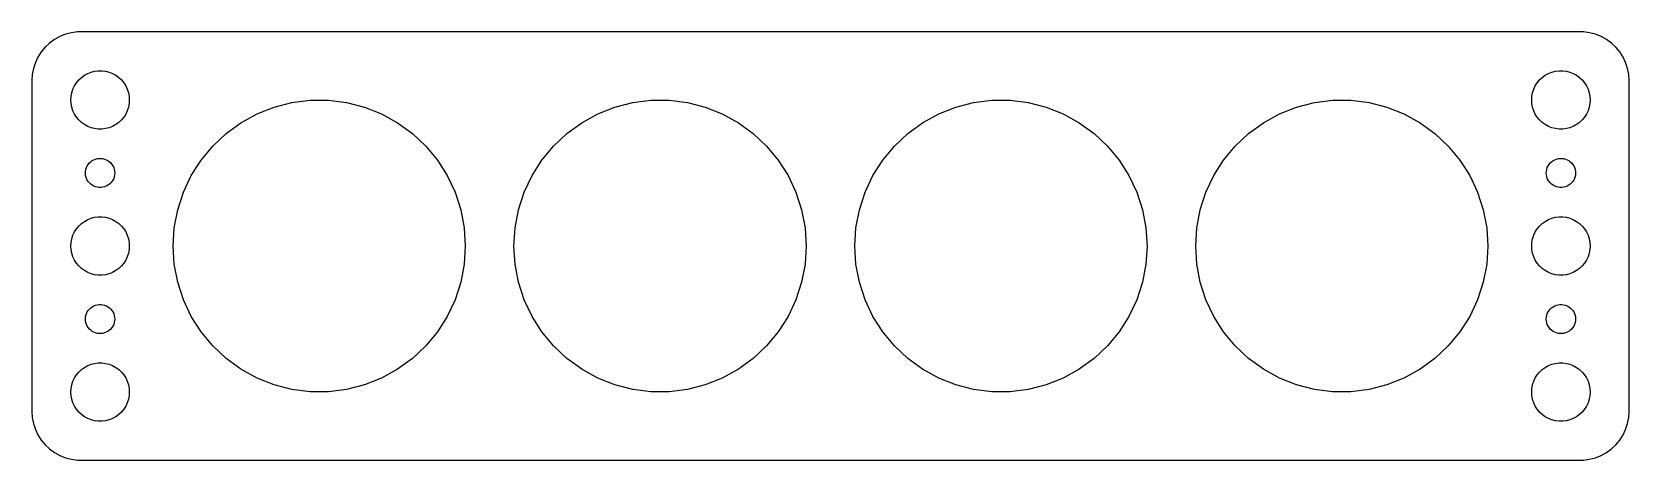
# Model space of a CAD drawing. Header units: metres. Extents: x -82 to 82, y -22 to 22.
import ezdxf

# ---------------------------------------------------------------- set-up
doc = ezdxf.new("R2010")
doc.units = ezdxf.units.M

msp = doc.modelspace()

# ---------------------------------------------------------------- linework, layer by layer
for p, q in [((-79.1289, 21.5241), (-79.6791, 21.2216)), ((-78.5451, 21.7553), (-79.1289, 21.5241)), ((-77.9369, 21.9114), (-78.5451, 21.7553)), ((-77.3139, 21.9901), (-77.9369, 21.9114)), ((77.3139, 21.9901), (-77.3139, 21.9901)), ((77.9369, 21.9114), (77.3139, 21.9901)), ((78.5451, 21.7553), (77.9369, 21.9114)), ((79.1289, 21.5241), (78.5451, 21.7553)), ((79.6791, 21.2216), (79.1289, 21.5241)), ((-81.0451, 19.9389), (-81.3815, 19.4088)), ((-80.6448, 20.4227), (-81.0451, 19.9389)), ((-80.1871, 20.8526), (-80.6448, 20.4227)), ((-79.6791, 21.2216), (-80.1871, 20.8526)), ((80.1871, 20.8526), (79.6791, 21.2216)), ((80.6448, 20.4227), (80.1871, 20.8526)), ((81.0451, 19.9389), (80.6448, 20.4227)), ((81.3815, 19.4088), (81.0451, 19.9389)), ((-81.8429, 18.2434), (-81.9606, 17.6267)), ((-81.6489, 18.8406), (-81.8429, 18.2434)), ((-81.3815, 19.4088), (-81.6489, 18.8406)), ((81.6489, 18.8406), (81.3815, 19.4088)), ((81.8429, 18.2434), (81.6489, 18.8406)), ((81.9606, 17.6267), (81.8429, 18.2434)), ((-81.9606, 17.6267), (-82, 17)), ((-82, 17), (-82, -17)), ((-77.7893, 16.1044), (-77.6289, 16.4453)), ((-77.6289, 16.4453), (-77.427, 16.7634)), ((-77.427, 16.7634), (-77.1869, 17.0536)), ((-77.1869, 17.0536), (-76.9123, 17.3115)), ((-76.9123, 17.3115), (-76.6075, 17.533)), ((-76.6075, 17.533), (-76.2773, 17.7145)), ((-76.2773, 17.7145), (-75.927, 17.8532)), ((-75.927, 17.8532), (-75.5621, 17.9469)), ((-75.5621, 17.9469), (-75.1884, 17.9941)), ((-75.1884, 17.9941), (-74.8116, 17.9941)), ((-74.8116, 17.9941), (-74.4379, 17.9469)), ((-74.4379, 17.9469), (-74.073, 17.8532)), ((-74.073, 17.8532), (-73.7227, 17.7145)), ((-73.7227, 17.7145), (-73.3925, 17.533)), ((-73.3925, 17.533), (-73.0877, 17.3115)), ((-73.0877, 17.3115), (-72.8131, 17.0536)), ((-72.8131, 17.0536), (-72.573, 16.7634)), ((-72.573, 16.7634), (-72.3711, 16.4453)), ((-72.3711, 16.4453), (-72.2107, 16.1044)), ((72.2107, 16.1044), (72.3711, 16.4453)), ((72.3711, 16.4453), (72.573, 16.7634)), ((72.573, 16.7634), (72.8131, 17.0536)), ((72.8131, 17.0536), (73.0877, 17.3115)), ((73.0877, 17.3115), (73.3925, 17.533)), ((73.3925, 17.533), (73.7227, 17.7145)), ((73.7227, 17.7145), (74.073, 17.8532)), ((74.073, 17.8532), (74.4379, 17.9469)), ((74.4379, 17.9469), (74.8116, 17.9941)), ((74.8116, 17.9941), (75.1884, 17.9941)), ((75.1884, 17.9941), (75.5621, 17.9469)), ((75.5621, 17.9469), (75.927, 17.8532)), ((75.927, 17.8532), (76.2773, 17.7145)), ((76.2773, 17.7145), (76.6075, 17.533)), ((76.6075, 17.533), (76.9123, 17.3115)), ((76.9123, 17.3115), (77.1869, 17.0536)), ((77.1869, 17.0536), (77.427, 16.7634)), ((77.427, 16.7634), (77.6289, 16.4453)), ((77.6289, 16.4453), (77.7893, 16.1044)), ((82, 17), (81.9606, 17.6267)), ((82, -17), (82, 17)), ((-78, 15), (-77.9763, 15.376)), ((-77.9763, 14.624), (-78, 15)), ((-77.9763, 15.376), (-77.9057, 15.7461)), ((-77.9057, 15.7461), (-77.7893, 16.1044)), ((-72.2107, 16.1044), (-72.0943, 15.7461)), ((-72.0943, 15.7461), (-72.0237, 15.376)), ((-72.0237, 15.376), (-72, 15)), ((-72, 15), (-72.0237, 14.624)), ((-55.3107, 14.7343), (-53.4418, 14.9704)), ((-53.4418, 14.9704), (-51.5581, 14.9704)), ((-51.5581, 14.9704), (-49.6893, 14.7343)), ((-20.3107, 14.7343), (-18.4418, 14.9704)), ((-18.4418, 14.9704), (-16.5581, 14.9704)), ((-16.5581, 14.9704), (-14.6893, 14.7343)), ((14.6893, 14.7343), (16.5581, 14.9704)), ((16.5581, 14.9704), (18.4418, 14.9704)), ((18.4418, 14.9704), (20.3107, 14.7343)), ((49.6893, 14.7343), (51.5581, 14.9704)), ((51.5581, 14.9704), (53.4418, 14.9704)), ((53.4418, 14.9704), (55.3107, 14.7343)), ((72, 15), (72.0237, 15.376)), ((72.0237, 14.624), (72, 15)), ((72.0237, 15.376), (72.0943, 15.7461)), ((72.0943, 15.7461), (72.2107, 16.1044)), ((77.7893, 16.1044), (77.9057, 15.7461)), ((77.9057, 15.7461), (77.9763, 15.376)), ((77.9763, 15.376), (78, 15)), ((78, 15), (77.9763, 14.624)), ((-77.9057, 14.2539), (-77.9763, 14.624)), ((-77.7893, 13.8956), (-77.9057, 14.2539)), ((-77.6289, 13.5547), (-77.7893, 13.8956)), ((-77.427, 13.2366), (-77.6289, 13.5547)), ((-77.1869, 12.9464), (-77.427, 13.2366)), ((-72.573, 13.2366), (-72.8131, 12.9464)), ((-72.3711, 13.5547), (-72.573, 13.2366)), ((-72.2107, 13.8956), (-72.3711, 13.5547)), ((-72.0943, 14.2539), (-72.2107, 13.8956)), ((-72.0237, 14.624), (-72.0943, 14.2539)), ((-60.5374, 12.6649), (-58.8867, 13.5724)), ((-58.8867, 13.5724), (-57.1353, 14.2658)), ((-57.1353, 14.2658), (-55.3107, 14.7343)), ((-49.6893, 14.7343), (-47.8647, 14.2658)), ((-47.8647, 14.2658), (-46.1133, 13.5724)), ((-46.1133, 13.5724), (-44.4626, 12.6649)), ((-25.5374, 12.6649), (-23.8867, 13.5724)), ((-23.8867, 13.5724), (-22.1353, 14.2658)), ((-22.1353, 14.2658), (-20.3107, 14.7343)), ((-14.6893, 14.7343), (-12.8647, 14.2658)), ((-12.8647, 14.2658), (-11.1133, 13.5724)), ((-11.1133, 13.5724), (-9.46259, 12.6649)), ((9.46259, 12.6649), (11.1133, 13.5724)), ((11.1133, 13.5724), (12.8647, 14.2658)), ((12.8647, 14.2658), (14.6893, 14.7343)), ((20.3107, 14.7343), (22.1353, 14.2658)), ((22.1353, 14.2658), (23.8867, 13.5724)), ((23.8867, 13.5724), (25.5374, 12.6649)), ((44.4626, 12.6649), (46.1133, 13.5724)), ((46.1133, 13.5724), (47.8647, 14.2658)), ((47.8647, 14.2658), (49.6893, 14.7343)), ((55.3107, 14.7343), (57.1353, 14.2658)), ((57.1353, 14.2658), (58.8867, 13.5724)), ((58.8867, 13.5724), (60.5374, 12.6649)), ((72.0943, 14.2539), (72.0237, 14.624)), ((72.2107, 13.8956), (72.0943, 14.2539)), ((72.3711, 13.5547), (72.2107, 13.8956)), ((72.573, 13.2366), (72.3711, 13.5547)), ((72.8131, 12.9464), (72.573, 13.2366)), ((77.427, 13.2366), (77.1869, 12.9464)), ((77.6289, 13.5547), (77.427, 13.2366)), ((77.7893, 13.8956), (77.6289, 13.5547)), ((77.9057, 14.2539), (77.7893, 13.8956)), ((77.9763, 14.624), (77.9057, 14.2539)), ((-76.9123, 12.6884), (-77.1869, 12.9464)), ((-76.6075, 12.467), (-76.9123, 12.6884)), ((-76.2773, 12.2855), (-76.6075, 12.467)), ((-75.927, 12.1468), (-76.2773, 12.2855)), ((-75.5621, 12.0531), (-75.927, 12.1468)), ((-75.1884, 12.0059), (-75.5621, 12.0531)), ((-74.8116, 12.0059), (-75.1884, 12.0059)), ((-74.4379, 12.0531), (-74.8116, 12.0059)), ((-74.073, 12.1468), (-74.4379, 12.0531)), ((-73.7227, 12.2855), (-74.073, 12.1468)), ((-73.3925, 12.467), (-73.7227, 12.2855)), ((-73.0877, 12.6884), (-73.3925, 12.467)), ((-72.8131, 12.9464), (-73.0877, 12.6884)), ((-63.4345, 10.2682), (-62.0614, 11.5577)), ((-62.0614, 11.5577), (-60.5374, 12.6649)), ((-44.4626, 12.6649), (-42.9386, 11.5577)), ((-42.9386, 11.5577), (-41.5655, 10.2682)), ((-28.4345, 10.2682), (-27.0614, 11.5577)), ((-27.0614, 11.5577), (-25.5374, 12.6649)), ((-9.46259, 12.6649), (-7.93863, 11.5577)), ((-7.93863, 11.5577), (-6.56546, 10.2682)), ((6.56546, 10.2682), (7.93863, 11.5577)), ((7.93863, 11.5577), (9.46259, 12.6649)), ((25.5374, 12.6649), (27.0614, 11.5577)), ((27.0614, 11.5577), (28.4345, 10.2682)), ((41.5655, 10.2682), (42.9386, 11.5577)), ((42.9386, 11.5577), (44.4626, 12.6649)), ((60.5374, 12.6649), (62.0614, 11.5577)), ((62.0614, 11.5577), (63.4345, 10.2682)), ((73.0877, 12.6884), (72.8131, 12.9464)), ((73.3925, 12.467), (73.0877, 12.6884)), ((73.7227, 12.2855), (73.3925, 12.467)), ((74.073, 12.1468), (73.7227, 12.2855)), ((74.4379, 12.0531), (74.073, 12.1468)), ((74.8116, 12.0059), (74.4379, 12.0531)), ((75.1884, 12.0059), (74.8116, 12.0059)), ((75.5621, 12.0531), (75.1884, 12.0059)), ((75.927, 12.1468), (75.5621, 12.0531)), ((76.2773, 12.2855), (75.927, 12.1468)), ((76.6075, 12.467), (76.2773, 12.2855)), ((76.9123, 12.6884), (76.6075, 12.467)), ((77.1869, 12.9464), (76.9123, 12.6884)), ((-64.6353, 8.81677), (-63.4345, 10.2682)), ((-41.5655, 10.2682), (-40.3647, 8.81677)), ((-29.6353, 8.81677), (-28.4345, 10.2682)), ((-6.56546, 10.2682), (-5.36473, 8.81677)), ((5.36473, 8.81677), (6.56546, 10.2682)), ((28.4345, 10.2682), (29.6353, 8.81677)), ((40.3647, 8.81677), (41.5655, 10.2682)), ((63.4345, 10.2682), (64.6353, 8.81677)), ((-76.3947, 8.05219), (-76.3145, 8.22263)), ((-76.3145, 8.22263), (-76.2135, 8.38167)), ((-76.2135, 8.38167), (-76.0934, 8.52681)), ((-76.0934, 8.52681), (-75.9561, 8.65576)), ((-75.9561, 8.65576), (-75.8037, 8.76648)), ((-75.8037, 8.76648), (-75.6387, 8.85724)), ((-75.6387, 8.85724), (-75.4635, 8.92657)), ((-75.4635, 8.92657), (-75.2811, 8.97342)), ((-75.2811, 8.97342), (-75.0942, 8.99704)), ((-75.0942, 8.99704), (-74.9058, 8.99704)), ((-74.9058, 8.99704), (-74.7189, 8.97342)), ((-74.7189, 8.97342), (-74.5365, 8.92657)), ((-74.5365, 8.92657), (-74.3613, 8.85724)), ((-74.3613, 8.85724), (-74.1963, 8.76648)), ((-74.1963, 8.76648), (-74.0439, 8.65576)), ((-74.0439, 8.65576), (-73.9065, 8.52681)), ((-73.9065, 8.52681), (-73.7865, 8.38167)), ((-73.7865, 8.38167), (-73.6855, 8.22263)), ((-73.6855, 8.22263), (-73.6053, 8.05219)), ((-65.6446, 7.2263), (-64.6353, 8.81677)), ((-40.3647, 8.81677), (-39.3554, 7.2263)), ((-30.6446, 7.2263), (-29.6353, 8.81677)), ((-5.36473, 8.81677), (-4.35539, 7.2263)), ((4.35539, 7.2263), (5.36473, 8.81677)), ((29.6353, 8.81677), (30.6446, 7.2263)), ((39.3554, 7.2263), (40.3647, 8.81677)), ((64.6353, 8.81677), (65.6446, 7.2263)), ((73.6053, 8.05219), (73.6855, 8.22263)), ((73.6855, 8.22263), (73.7865, 8.38167)), ((73.7865, 8.38167), (73.9065, 8.52681)), ((73.9065, 8.52681), (74.0439, 8.65576)), ((74.0439, 8.65576), (74.1963, 8.76648)), ((74.1963, 8.76648), (74.3613, 8.85724)), ((74.3613, 8.85724), (74.5365, 8.92657)), ((74.5365, 8.92657), (74.7189, 8.97342)), ((74.7189, 8.97342), (74.9058, 8.99704)), ((74.9058, 8.99704), (75.0942, 8.99704)), ((75.0942, 8.99704), (75.2811, 8.97342)), ((75.2811, 8.97342), (75.4635, 8.92657)), ((75.4635, 8.92657), (75.6387, 8.85724)), ((75.6387, 8.85724), (75.8037, 8.76648)), ((75.8037, 8.76648), (75.9561, 8.65576)), ((75.9561, 8.65576), (76.0934, 8.52681)), ((76.0934, 8.52681), (76.2135, 8.38167)), ((76.2135, 8.38167), (76.3145, 8.22263)), ((76.3145, 8.22263), (76.3947, 8.05219)), ((-76.5, 7.5), (-76.4882, 7.68799)), ((-76.4882, 7.312), (-76.5, 7.5)), ((-76.4882, 7.68799), (-76.4529, 7.87303)), ((-76.4529, 7.12695), (-76.4882, 7.312)), ((-76.4529, 7.87303), (-76.3947, 8.05219)), ((-76.3947, 6.9478), (-76.4529, 7.12695)), ((-76.3145, 6.77736), (-76.3947, 6.9478)), ((-76.2135, 6.61832), (-76.3145, 6.77736)), ((-76.0934, 6.47318), (-76.2135, 6.61832)), ((-73.7865, 6.61832), (-73.9065, 6.47318)), ((-73.6855, 6.77736), (-73.7865, 6.61832)), ((-73.6053, 6.9478), (-73.6855, 6.77736)), ((-73.6053, 8.05219), (-73.5471, 7.87303)), ((-73.5471, 7.12695), (-73.6053, 6.9478)), ((-73.5471, 7.87303), (-73.5118, 7.68799)), ((-73.5118, 7.312), (-73.5471, 7.12695)), ((-73.5118, 7.68799), (-73.5, 7.5)), ((-73.5, 7.5), (-73.5118, 7.312)), ((-66.4466, 5.52187), (-65.6446, 7.2263)), ((-39.3554, 7.2263), (-38.5533, 5.52187)), ((-31.4466, 5.52187), (-30.6446, 7.2263)), ((-4.35539, 7.2263), (-3.55334, 5.52187)), ((3.55334, 5.52187), (4.35539, 7.2263)), ((30.6446, 7.2263), (31.4466, 5.52187)), ((38.5533, 5.52187), (39.3554, 7.2263)), ((65.6446, 7.2263), (66.4466, 5.52187)), ((73.5, 7.5), (73.5118, 7.68799)), ((73.5118, 7.312), (73.5, 7.5)), ((73.5118, 7.68799), (73.5471, 7.87303)), ((73.5471, 7.12695), (73.5118, 7.312)), ((73.5471, 7.87303), (73.6053, 8.05219)), ((73.6053, 6.9478), (73.5471, 7.12695)), ((73.6855, 6.77736), (73.6053, 6.9478)), ((73.7865, 6.61832), (73.6855, 6.77736)), ((73.9065, 6.47318), (73.7865, 6.61832)), ((76.2135, 6.61832), (76.0934, 6.47318)), ((76.3145, 6.77736), (76.2135, 6.61832)), ((76.3947, 6.9478), (76.3145, 6.77736)), ((76.3947, 8.05219), (76.4529, 7.87303)), ((76.4529, 7.12695), (76.3947, 6.9478)), ((76.4529, 7.87303), (76.4882, 7.68799)), ((76.4882, 7.312), (76.4529, 7.12695)), ((76.4882, 7.68799), (76.5, 7.5)), ((76.5, 7.5), (76.4882, 7.312)), ((-75.9561, 6.34422), (-76.0934, 6.47318)), ((-75.8037, 6.23351), (-75.9561, 6.34422)), ((-75.6387, 6.14275), (-75.8037, 6.23351)), ((-75.4635, 6.07341), (-75.6387, 6.14275)), ((-75.2811, 6.02657), (-75.4635, 6.07341)), ((-75.0942, 6.00294), (-75.2811, 6.02657)), ((-74.9058, 6.00294), (-75.0942, 6.00294)), ((-74.7189, 6.02657), (-74.9058, 6.00294)), ((-74.5365, 6.07341), (-74.7189, 6.02657)), ((-74.3613, 6.14275), (-74.5365, 6.07341)), ((-74.1963, 6.23351), (-74.3613, 6.14275)), ((-74.0439, 6.34422), (-74.1963, 6.23351)), ((-73.9065, 6.47318), (-74.0439, 6.34422)), ((-67.0287, 3.73035), (-66.4466, 5.52187)), ((-38.5533, 5.52187), (-37.9713, 3.73035)), ((-32.0287, 3.73035), (-31.4466, 5.52187)), ((-3.55334, 5.52187), (-2.97125, 3.73035)), ((2.97125, 3.73035), (3.55334, 5.52187)), ((31.4466, 5.52187), (32.0287, 3.73035)), ((37.9713, 3.73035), (38.5533, 5.52187)), ((66.4466, 5.52187), (67.0287, 3.73035)), ((74.0439, 6.34422), (73.9065, 6.47318)), ((74.1963, 6.23351), (74.0439, 6.34422)), ((74.3613, 6.14275), (74.1963, 6.23351)), ((74.5365, 6.07341), (74.3613, 6.14275)), ((74.7189, 6.02657), (74.5365, 6.07341)), ((74.9058, 6.00294), (74.7189, 6.02657)), ((75.0942, 6.00294), (74.9058, 6.00294)), ((75.2811, 6.02657), (75.0942, 6.00294)), ((75.4635, 6.07341), (75.2811, 6.02657)), ((75.6387, 6.14275), (75.4635, 6.07341)), ((75.8037, 6.23351), (75.6387, 6.14275)), ((75.9561, 6.34422), (75.8037, 6.23351)), ((76.0934, 6.47318), (75.9561, 6.34422)), ((-67.3817, 1.87999), (-67.0287, 3.73035)), ((-37.9713, 3.73035), (-37.6183, 1.87999)), ((-32.3817, 1.87999), (-32.0287, 3.73035)), ((-2.97125, 3.73035), (-2.61827, 1.87999)), ((2.61827, 1.87999), (2.97125, 3.73035)), ((32.0287, 3.73035), (32.3817, 1.87999)), ((37.6183, 1.87999), (37.9713, 3.73035)), ((67.0287, 3.73035), (67.3817, 1.87999)), ((-77.6289, 1.44525), (-77.427, 1.76335)), ((-77.427, 1.76335), (-77.1869, 2.05363)), ((-77.1869, 2.05363), (-76.9123, 2.31154)), ((-76.9123, 2.31154), (-76.6075, 2.53297)), ((-76.6075, 2.53297), (-76.2773, 2.71448)), ((-76.2773, 2.71448), (-75.927, 2.85316)), ((-75.927, 2.85316), (-75.5621, 2.94685)), ((-75.5621, 2.94685), (-75.1884, 2.99408)), ((-75.1884, 2.99408), (-74.8116, 2.99408)), ((-74.8116, 2.99408), (-74.4379, 2.94685)), ((-74.4379, 2.94685), (-74.073, 2.85316)), ((-74.073, 2.85316), (-73.7227, 2.71448)), ((-73.7227, 2.71448), (-73.3925, 2.53297)), ((-73.3925, 2.53297), (-73.0877, 2.31154)), ((-73.0877, 2.31154), (-72.8131, 2.05363)), ((-72.8131, 2.05363), (-72.573, 1.76335)), ((-72.573, 1.76335), (-72.3711, 1.44525)), ((-67.5, 0), (-67.3817, 1.87999)), ((-37.6183, 1.87999), (-37.5, 0)), ((-32.5, 0), (-32.3817, 1.87999)), ((-2.61827, 1.87999), (-2.5, 0)), ((2.5, 0), (2.61827, 1.87999)), ((32.3817, 1.87999), (32.5, 0)), ((37.5, 0), (37.6183, 1.87999)), ((67.3817, 1.87999), (67.5, 0)), ((72.3711, 1.44525), (72.573, 1.76335)), ((72.573, 1.76335), (72.8131, 2.05363)), ((72.8131, 2.05363), (73.0877, 2.31154)), ((73.0877, 2.31154), (73.3925, 2.53297)), ((73.3925, 2.53297), (73.7227, 2.71448)), ((73.7227, 2.71448), (74.073, 2.85316)), ((74.073, 2.85316), (74.4379, 2.94685)), ((74.4379, 2.94685), (74.8116, 2.99408)), ((74.8116, 2.99408), (75.1884, 2.99408)), ((75.1884, 2.99408), (75.5621, 2.94685)), ((75.5621, 2.94685), (75.927, 2.85316)), ((75.927, 2.85316), (76.2773, 2.71448)), ((76.2773, 2.71448), (76.6075, 2.53297)), ((76.6075, 2.53297), (76.9123, 2.31154)), ((76.9123, 2.31154), (77.1869, 2.05363)), ((77.1869, 2.05363), (77.427, 1.76335)), ((77.427, 1.76335), (77.6289, 1.44525)), ((-78, 0), (-77.9763, 0.37599)), ((-77.9763, -0.37599), (-78, 0)), ((-77.9763, 0.37599), (-77.9057, 0.74606)), ((-77.9057, 0.74606), (-77.7893, 1.10437)), ((-77.7893, 1.10437), (-77.6289, 1.44525)), ((-72.3711, 1.44525), (-72.2107, 1.10437)), ((-72.2107, 1.10437), (-72.0943, 0.74606)), ((-72.0943, 0.74606), (-72.0237, 0.37599)), ((-72.0237, 0.37599), (-72, 0)), ((-72, 0), (-72.0237, -0.37599)), ((-67.3817, -1.87999), (-67.5, 0)), ((-37.5, 0), (-37.6183, -1.87999)), ((-32.3817, -1.87999), (-32.5, 0)), ((-2.5, 0), (-2.61827, -1.87999)), ((2.61827, -1.87999), (2.5, 0)), ((32.5, 0), (32.3817, -1.87999)), ((37.6183, -1.87999), (37.5, 0)), ((67.5, 0), (67.3817, -1.87999)), ((72, 0), (72.0237, 0.37599)), ((72.0237, -0.37599), (72, 0)), ((72.0237, 0.37599), (72.0943, 0.74606)), ((72.0943, 0.74606), (72.2107, 1.10437)), ((72.2107, 1.10437), (72.3711, 1.44525)), ((77.6289, 1.44525), (77.7893, 1.10437)), ((77.7893, 1.10437), (77.9057, 0.74606)), ((77.9057, 0.74606), (77.9763, 0.37599)), ((77.9763, 0.37599), (78, 0)), ((78, 0), (77.9763, -0.37599)), ((-77.9057, -0.74606), (-77.9763, -0.37599)), ((-77.7893, -1.10437), (-77.9057, -0.74606)), ((-77.6289, -1.44525), (-77.7893, -1.10437)), ((-77.427, -1.76335), (-77.6289, -1.44525)), ((-72.3711, -1.44525), (-72.573, -1.76335)), ((-72.2107, -1.10437), (-72.3711, -1.44525)), ((-72.0943, -0.74606), (-72.2107, -1.10437)), ((-72.0237, -0.37599), (-72.0943, -0.74606)), ((72.0943, -0.74606), (72.0237, -0.37599)), ((72.2107, -1.10437), (72.0943, -0.74606)), ((72.3711, -1.44525), (72.2107, -1.10437)), ((72.573, -1.76335), (72.3711, -1.44525)), ((77.6289, -1.44525), (77.427, -1.76335)), ((77.7893, -1.10437), (77.6289, -1.44525)), ((77.9057, -0.74606), (77.7893, -1.10437)), ((77.9763, -0.37599), (77.9057, -0.74606)), ((-77.1869, -2.05363), (-77.427, -1.76335)), ((-76.9123, -2.31154), (-77.1869, -2.05363)), ((-76.6075, -2.53297), (-76.9123, -2.31154)), ((-76.2773, -2.71448), (-76.6075, -2.53297)), ((-75.927, -2.85316), (-76.2773, -2.71448)), ((-75.5621, -2.94685), (-75.927, -2.85316)), ((-75.1884, -2.99408), (-75.5621, -2.94685)), ((-74.8116, -2.99408), (-75.1884, -2.99408)), ((-74.4379, -2.94685), (-74.8116, -2.99408)), ((-74.073, -2.85316), (-74.4379, -2.94685)), ((-73.7227, -2.71448), (-74.073, -2.85316)), ((-73.3925, -2.53297), (-73.7227, -2.71448)), ((-73.0877, -2.31154), (-73.3925, -2.53297)), ((-72.8131, -2.05363), (-73.0877, -2.31154)), ((-72.573, -1.76335), (-72.8131, -2.05363)), ((-67.0287, -3.73035), (-67.3817, -1.87999)), ((-37.6183, -1.87999), (-37.9713, -3.73035)), ((-32.0287, -3.73035), (-32.3817, -1.87999)), ((-2.61827, -1.87999), (-2.97125, -3.73035)), ((2.97125, -3.73035), (2.61827, -1.87999)), ((32.3817, -1.87999), (32.0287, -3.73035)), ((37.9713, -3.73035), (37.6183, -1.87999)), ((67.3817, -1.87999), (67.0287, -3.73035)), ((72.8131, -2.05363), (72.573, -1.76335)), ((73.0877, -2.31154), (72.8131, -2.05363)), ((73.3925, -2.53297), (73.0877, -2.31154)), ((73.7227, -2.71448), (73.3925, -2.53297)), ((74.073, -2.85316), (73.7227, -2.71448)), ((74.4379, -2.94685), (74.073, -2.85316)), ((74.8116, -2.99408), (74.4379, -2.94685)), ((75.1884, -2.99408), (74.8116, -2.99408)), ((75.5621, -2.94685), (75.1884, -2.99408)), ((75.927, -2.85316), (75.5621, -2.94685)), ((76.2773, -2.71448), (75.927, -2.85316)), ((76.6075, -2.53297), (76.2773, -2.71448)), ((76.9123, -2.31154), (76.6075, -2.53297)), ((77.1869, -2.05363), (76.9123, -2.31154)), ((77.427, -1.76335), (77.1869, -2.05363)), ((-66.4466, -5.52187), (-67.0287, -3.73035)), ((-37.9713, -3.73035), (-38.5533, -5.52187)), ((-31.4466, -5.52187), (-32.0287, -3.73035)), ((-2.97125, -3.73035), (-3.55334, -5.52187)), ((3.55334, -5.52187), (2.97125, -3.73035)), ((32.0287, -3.73035), (31.4466, -5.52187)), ((38.5533, -5.52187), (37.9713, -3.73035)), ((67.0287, -3.73035), (66.4466, -5.52187)), ((-76.2135, -6.61832), (-76.0934, -6.47318)), ((-76.0934, -6.47318), (-75.9561, -6.34422)), ((-75.9561, -6.34422), (-75.8037, -6.23351)), ((-75.8037, -6.23351), (-75.6387, -6.14275)), ((-75.6387, -6.14275), (-75.4635, -6.07341)), ((-75.4635, -6.07341), (-75.2811, -6.02657)), ((-75.2811, -6.02657), (-75.0942, -6.00294)), ((-75.0942, -6.00294), (-74.9058, -6.00294)), ((-74.9058, -6.00294), (-74.7189, -6.02657)), ((-74.7189, -6.02657), (-74.5365, -6.07341)), ((-74.5365, -6.07341), (-74.3613, -6.14275)), ((-74.3613, -6.14275), (-74.1963, -6.23351)), ((-74.1963, -6.23351), (-74.0439, -6.34422)), ((-74.0439, -6.34422), (-73.9065, -6.47318)), ((-73.9065, -6.47318), (-73.7865, -6.61832)), ((-65.6446, -7.2263), (-66.4466, -5.52187)), ((-38.5533, -5.52187), (-39.3554, -7.2263)), ((-30.6446, -7.2263), (-31.4466, -5.52187)), ((-3.55334, -5.52187), (-4.35539, -7.2263)), ((4.35539, -7.2263), (3.55334, -5.52187)), ((31.4466, -5.52187), (30.6446, -7.2263)), ((39.3554, -7.2263), (38.5533, -5.52187)), ((66.4466, -5.52187), (65.6446, -7.2263)), ((73.7865, -6.61832), (73.9065, -6.47318)), ((73.9065, -6.47318), (74.0439, -6.34422)), ((74.0439, -6.34422), (74.1963, -6.23351)), ((74.1963, -6.23351), (74.3613, -6.14275)), ((74.3613, -6.14275), (74.5365, -6.07341)), ((74.5365, -6.07341), (74.7189, -6.02657)), ((74.7189, -6.02657), (74.9058, -6.00294)), ((74.9058, -6.00294), (75.0942, -6.00294)), ((75.0942, -6.00294), (75.2811, -6.02657)), ((75.2811, -6.02657), (75.4635, -6.07341)), ((75.4635, -6.07341), (75.6387, -6.14275)), ((75.6387, -6.14275), (75.8037, -6.23351)), ((75.8037, -6.23351), (75.9561, -6.34422)), ((75.9561, -6.34422), (76.0934, -6.47318)), ((76.0934, -6.47318), (76.2135, -6.61832)), ((-76.5, -7.5), (-76.4882, -7.312)), ((-76.4882, -7.68799), (-76.5, -7.5)), ((-76.4882, -7.312), (-76.4529, -7.12695)), ((-76.4529, -7.87303), (-76.4882, -7.68799)), ((-76.4529, -7.12695), (-76.3947, -6.9478)), ((-76.3947, -8.05219), (-76.4529, -7.87303)), ((-76.3947, -6.9478), (-76.3145, -6.77736)), ((-76.3145, -8.22263), (-76.3947, -8.05219)), ((-76.3145, -6.77736), (-76.2135, -6.61832)), ((-73.7865, -6.61832), (-73.6855, -6.77736)), ((-73.6855, -6.77736), (-73.6053, -6.9478)), ((-73.6053, -8.05219), (-73.6855, -8.22263)), ((-73.6053, -6.9478), (-73.5471, -7.12695)), ((-73.5471, -7.87303), (-73.6053, -8.05219)), ((-73.5471, -7.12695), (-73.5118, -7.312)), ((-73.5118, -7.68799), (-73.5471, -7.87303)), ((-73.5118, -7.312), (-73.5, -7.5)), ((-73.5, -7.5), (-73.5118, -7.68799)), ((-64.6353, -8.81677), (-65.6446, -7.2263)), ((-39.3554, -7.2263), (-40.3647, -8.81677)), ((-29.6353, -8.81677), (-30.6446, -7.2263)), ((-4.35539, -7.2263), (-5.36473, -8.81677)), ((5.36473, -8.81677), (4.35539, -7.2263)), ((30.6446, -7.2263), (29.6353, -8.81677)), ((40.3647, -8.81677), (39.3554, -7.2263)), ((65.6446, -7.2263), (64.6353, -8.81677)), ((73.5, -7.5), (73.5118, -7.312)), ((73.5118, -7.68799), (73.5, -7.5)), ((73.5118, -7.312), (73.5471, -7.12695)), ((73.5471, -7.87303), (73.5118, -7.68799)), ((73.5471, -7.12695), (73.6053, -6.9478)), ((73.6053, -8.05219), (73.5471, -7.87303)), ((73.6053, -6.9478), (73.6855, -6.77736)), ((73.6855, -8.22263), (73.6053, -8.05219)), ((73.6855, -6.77736), (73.7865, -6.61832)), ((76.2135, -6.61832), (76.3145, -6.77736)), ((76.3145, -6.77736), (76.3947, -6.9478)), ((76.3947, -8.05219), (76.3145, -8.22263)), ((76.3947, -6.9478), (76.4529, -7.12695)), ((76.4529, -7.87303), (76.3947, -8.05219)), ((76.4529, -7.12695), (76.4882, -7.312)), ((76.4882, -7.68799), (76.4529, -7.87303)), ((76.4882, -7.312), (76.5, -7.5)), ((76.5, -7.5), (76.4882, -7.68799)), ((-76.2135, -8.38167), (-76.3145, -8.22263)), ((-76.0934, -8.52681), (-76.2135, -8.38167)), ((-75.9561, -8.65576), (-76.0934, -8.52681)), ((-75.8037, -8.76648), (-75.9561, -8.65576)), ((-75.6387, -8.85724), (-75.8037, -8.76648)), ((-75.4635, -8.92657), (-75.6387, -8.85724)), ((-75.2811, -8.97342), (-75.4635, -8.92657)), ((-75.0942, -8.99704), (-75.2811, -8.97342)), ((-74.9058, -8.99704), (-75.0942, -8.99704)), ((-74.7189, -8.97342), (-74.9058, -8.99704)), ((-74.5365, -8.92657), (-74.7189, -8.97342)), ((-74.3613, -8.85724), (-74.5365, -8.92657)), ((-74.1963, -8.76648), (-74.3613, -8.85724)), ((-74.0439, -8.65576), (-74.1963, -8.76648)), ((-73.9065, -8.52681), (-74.0439, -8.65576)), ((-73.7865, -8.38167), (-73.9065, -8.52681)), ((-73.6855, -8.22263), (-73.7865, -8.38167)), ((-63.4345, -10.2682), (-64.6353, -8.81677)), ((-40.3647, -8.81677), (-41.5655, -10.2682)), ((-28.4345, -10.2682), (-29.6353, -8.81677)), ((-5.36473, -8.81677), (-6.56546, -10.2682)), ((6.56546, -10.2682), (5.36473, -8.81677)), ((29.6353, -8.81677), (28.4345, -10.2682)), ((41.5655, -10.2682), (40.3647, -8.81677)), ((64.6353, -8.81677), (63.4345, -10.2682)), ((73.7865, -8.38167), (73.6855, -8.22263)), ((73.9065, -8.52681), (73.7865, -8.38167)), ((74.0439, -8.65576), (73.9065, -8.52681)), ((74.1963, -8.76648), (74.0439, -8.65576)), ((74.3613, -8.85724), (74.1963, -8.76648)), ((74.5365, -8.92657), (74.3613, -8.85724)), ((74.7189, -8.97342), (74.5365, -8.92657)), ((74.9058, -8.99704), (74.7189, -8.97342)), ((75.0942, -8.99704), (74.9058, -8.99704)), ((75.2811, -8.97342), (75.0942, -8.99704)), ((75.4635, -8.92657), (75.2811, -8.97342)), ((75.6387, -8.85724), (75.4635, -8.92657)), ((75.8037, -8.76648), (75.6387, -8.85724)), ((75.9561, -8.65576), (75.8037, -8.76648)), ((76.0934, -8.52681), (75.9561, -8.65576)), ((76.2135, -8.38167), (76.0934, -8.52681)), ((76.3145, -8.22263), (76.2135, -8.38167)), ((-62.0614, -11.5577), (-63.4345, -10.2682)), ((-41.5655, -10.2682), (-42.9386, -11.5577)), ((-27.0614, -11.5577), (-28.4345, -10.2682)), ((-6.56546, -10.2682), (-7.93863, -11.5577)), ((7.93863, -11.5577), (6.56546, -10.2682)), ((28.4345, -10.2682), (27.0614, -11.5577)), ((42.9386, -11.5577), (41.5655, -10.2682)), ((63.4345, -10.2682), (62.0614, -11.5577)), ((-77.427, -13.2366), (-77.1869, -12.9464)), ((-77.1869, -12.9464), (-76.9123, -12.6884)), ((-76.9123, -12.6884), (-76.6075, -12.467)), ((-76.6075, -12.467), (-76.2773, -12.2855)), ((-76.2773, -12.2855), (-75.927, -12.1468)), ((-75.927, -12.1468), (-75.5621, -12.0531)), ((-75.5621, -12.0531), (-75.1884, -12.0059)), ((-75.1884, -12.0059), (-74.8116, -12.0059)), ((-74.8116, -12.0059), (-74.4379, -12.0531)), ((-74.4379, -12.0531), (-74.073, -12.1468)), ((-74.073, -12.1468), (-73.7227, -12.2855)), ((-73.7227, -12.2855), (-73.3925, -12.467)), ((-73.3925, -12.467), (-73.0877, -12.6884)), ((-73.0877, -12.6884), (-72.8131, -12.9464)), ((-72.8131, -12.9464), (-72.573, -13.2366)), ((-60.5374, -12.6649), (-62.0614, -11.5577)), ((-58.8867, -13.5724), (-60.5374, -12.6649)), ((-44.4626, -12.6649), (-46.1133, -13.5724)), ((-42.9386, -11.5577), (-44.4626, -12.6649)), ((-25.5374, -12.6649), (-27.0614, -11.5577)), ((-23.8867, -13.5724), (-25.5374, -12.6649)), ((-9.46259, -12.6649), (-11.1133, -13.5724)), ((-7.93863, -11.5577), (-9.46259, -12.6649)), ((9.46259, -12.6649), (7.93863, -11.5577)), ((11.1133, -13.5724), (9.46259, -12.6649)), ((25.5374, -12.6649), (23.8867, -13.5724)), ((27.0614, -11.5577), (25.5374, -12.6649)), ((44.4626, -12.6649), (42.9386, -11.5577)), ((46.1133, -13.5724), (44.4626, -12.6649)), ((60.5374, -12.6649), (58.8867, -13.5724)), ((62.0614, -11.5577), (60.5374, -12.6649)), ((72.573, -13.2366), (72.8131, -12.9464)), ((72.8131, -12.9464), (73.0877, -12.6884)), ((73.0877, -12.6884), (73.3925, -12.467)), ((73.3925, -12.467), (73.7227, -12.2855)), ((73.7227, -12.2855), (74.073, -12.1468)), ((74.073, -12.1468), (74.4379, -12.0531)), ((74.4379, -12.0531), (74.8116, -12.0059)), ((74.8116, -12.0059), (75.1884, -12.0059)), ((75.1884, -12.0059), (75.5621, -12.0531)), ((75.5621, -12.0531), (75.927, -12.1468)), ((75.927, -12.1468), (76.2773, -12.2855)), ((76.2773, -12.2855), (76.6075, -12.467)), ((76.6075, -12.467), (76.9123, -12.6884)), ((76.9123, -12.6884), (77.1869, -12.9464)), ((77.1869, -12.9464), (77.427, -13.2366)), ((-78, -15), (-77.9763, -14.624)), ((-77.9763, -14.624), (-77.9057, -14.2539)), ((-77.9057, -14.2539), (-77.7893, -13.8956)), ((-77.7893, -13.8956), (-77.6289, -13.5547)), ((-77.6289, -13.5547), (-77.427, -13.2366)), ((-72.573, -13.2366), (-72.3711, -13.5547)), ((-72.3711, -13.5547), (-72.2107, -13.8956)), ((-72.2107, -13.8956), (-72.0943, -14.2539)), ((-72.0943, -14.2539), (-72.0237, -14.624)), ((-72.0237, -14.624), (-72, -15)), ((-57.1353, -14.2658), (-58.8867, -13.5724)), ((-55.3107, -14.7343), (-57.1353, -14.2658)), ((-53.4418, -14.9704), (-55.3107, -14.7343)), ((-49.6893, -14.7343), (-51.5581, -14.9704)), ((-47.8647, -14.2658), (-49.6893, -14.7343)), ((-46.1133, -13.5724), (-47.8647, -14.2658)), ((-22.1353, -14.2658), (-23.8867, -13.5724)), ((-20.3107, -14.7343), (-22.1353, -14.2658)), ((-18.4418, -14.9704), (-20.3107, -14.7343)), ((-14.6893, -14.7343), (-16.5581, -14.9704)), ((-12.8647, -14.2658), (-14.6893, -14.7343)), ((-11.1133, -13.5724), (-12.8647, -14.2658)), ((12.8647, -14.2658), (11.1133, -13.5724)), ((14.6893, -14.7343), (12.8647, -14.2658)), ((16.5581, -14.9704), (14.6893, -14.7343)), ((20.3107, -14.7343), (18.4418, -14.9704)), ((22.1353, -14.2658), (20.3107, -14.7343)), ((23.8867, -13.5724), (22.1353, -14.2658)), ((47.8647, -14.2658), (46.1133, -13.5724)), ((49.6893, -14.7343), (47.8647, -14.2658)), ((51.5581, -14.9704), (49.6893, -14.7343)), ((55.3107, -14.7343), (53.4418, -14.9704)), ((57.1353, -14.2658), (55.3107, -14.7343)), ((58.8867, -13.5724), (57.1353, -14.2658)), ((72, -15), (72.0237, -14.624)), ((72.0237, -14.624), (72.0943, -14.2539)), ((72.0943, -14.2539), (72.2107, -13.8956)), ((72.2107, -13.8956), (72.3711, -13.5547)), ((72.3711, -13.5547), (72.573, -13.2366)), ((77.427, -13.2366), (77.6289, -13.5547)), ((77.6289, -13.5547), (77.7893, -13.8956)), ((77.7893, -13.8956), (77.9057, -14.2539)), ((77.9057, -14.2539), (77.9763, -14.624)), ((77.9763, -14.624), (78, -15)), ((-77.9763, -15.376), (-78, -15)), ((-77.9057, -15.7461), (-77.9763, -15.376)), ((-77.7893, -16.1044), (-77.9057, -15.7461)), ((-77.6289, -16.4453), (-77.7893, -16.1044)), ((-72.2107, -16.1044), (-72.3711, -16.4453)), ((-72.0943, -15.7461), (-72.2107, -16.1044)), ((-72.0237, -15.376), (-72.0943, -15.7461)), ((-72, -15), (-72.0237, -15.376)), ((-51.5581, -14.9704), (-53.4418, -14.9704)), ((-16.5581, -14.9704), (-18.4418, -14.9704)), ((18.4418, -14.9704), (16.5581, -14.9704)), ((53.4418, -14.9704), (51.5581, -14.9704)), ((72.0237, -15.376), (72, -15)), ((72.0943, -15.7461), (72.0237, -15.376)), ((72.2107, -16.1044), (72.0943, -15.7461)), ((72.3711, -16.4453), (72.2107, -16.1044)), ((77.7893, -16.1044), (77.6289, -16.4453)), ((77.9057, -15.7461), (77.7893, -16.1044)), ((77.9763, -15.376), (77.9057, -15.7461)), ((78, -15), (77.9763, -15.376)), ((-82, -17), (-81.9606, -17.6267)), ((-81.9606, -17.6267), (-81.8429, -18.2434)), ((-77.427, -16.7634), (-77.6289, -16.4453)), ((-77.1869, -17.0536), (-77.427, -16.7634)), ((-76.9123, -17.3115), (-77.1869, -17.0536)), ((-76.6075, -17.533), (-76.9123, -17.3115)), ((-76.2773, -17.7145), (-76.6075, -17.533)), ((-75.927, -17.8532), (-76.2773, -17.7145)), ((-75.5621, -17.9469), (-75.927, -17.8532)), ((-75.1884, -17.9941), (-75.5621, -17.9469)), ((-74.8116, -17.9941), (-75.1884, -17.9941)), ((-74.4379, -17.9469), (-74.8116, -17.9941)), ((-74.073, -17.8532), (-74.4379, -17.9469)), ((-73.7227, -17.7145), (-74.073, -17.8532)), ((-73.3925, -17.533), (-73.7227, -17.7145)), ((-73.0877, -17.3115), (-73.3925, -17.533)), ((-72.8131, -17.0536), (-73.0877, -17.3115)), ((-72.573, -16.7634), (-72.8131, -17.0536)), ((-72.3711, -16.4453), (-72.573, -16.7634)), ((72.573, -16.7634), (72.3711, -16.4453)), ((72.8131, -17.0536), (72.573, -16.7634)), ((73.0877, -17.3115), (72.8131, -17.0536)), ((73.3925, -17.533), (73.0877, -17.3115)), ((73.7227, -17.7145), (73.3925, -17.533)), ((74.073, -17.8532), (73.7227, -17.7145)), ((74.4379, -17.9469), (74.073, -17.8532)), ((74.8116, -17.9941), (74.4379, -17.9469)), ((75.1884, -17.9941), (74.8116, -17.9941)), ((75.5621, -17.9469), (75.1884, -17.9941)), ((75.927, -17.8532), (75.5621, -17.9469)), ((76.2773, -17.7145), (75.927, -17.8532)), ((76.6075, -17.533), (76.2773, -17.7145)), ((76.9123, -17.3115), (76.6075, -17.533)), ((77.1869, -17.0536), (76.9123, -17.3115)), ((77.427, -16.7634), (77.1869, -17.0536)), ((77.6289, -16.4453), (77.427, -16.7634)), ((81.8429, -18.2434), (81.9606, -17.6267)), ((81.9606, -17.6267), (82, -17)), ((-81.8429, -18.2434), (-81.6489, -18.8406)), ((-81.6489, -18.8406), (-81.3815, -19.4088)), ((-81.3815, -19.4088), (-81.0451, -19.9389)), ((81.0451, -19.9389), (81.3815, -19.4088)), ((81.3815, -19.4088), (81.6489, -18.8406)), ((81.6489, -18.8406), (81.8429, -18.2434)), ((-81.0451, -19.9389), (-80.6448, -20.4227)), ((-80.6448, -20.4227), (-80.1871, -20.8526)), ((-80.1871, -20.8526), (-79.6791, -21.2216)), ((-79.6791, -21.2216), (-79.1289, -21.5241)), ((79.1289, -21.5241), (79.6791, -21.2216)), ((79.6791, -21.2216), (80.1871, -20.8526)), ((80.1871, -20.8526), (80.6448, -20.4227)), ((80.6448, -20.4227), (81.0451, -19.9389)), ((-79.1289, -21.5241), (-78.5451, -21.7553)), ((-78.5451, -21.7553), (-77.9369, -21.9114)), ((-77.9369, -21.9114), (-77.3139, -21.9901)), ((-77.3139, -21.9901), (77.3139, -21.9901)), ((77.3139, -21.9901), (77.9369, -21.9114)), ((77.9369, -21.9114), (78.5451, -21.7553)), ((78.5451, -21.7553), (79.1289, -21.5241))]:
    msp.add_line(p, q)

doc.saveas('drawing.dxf')
